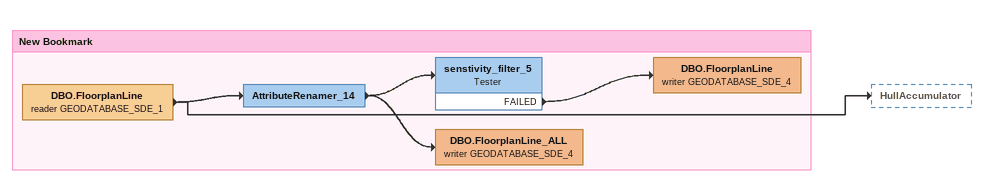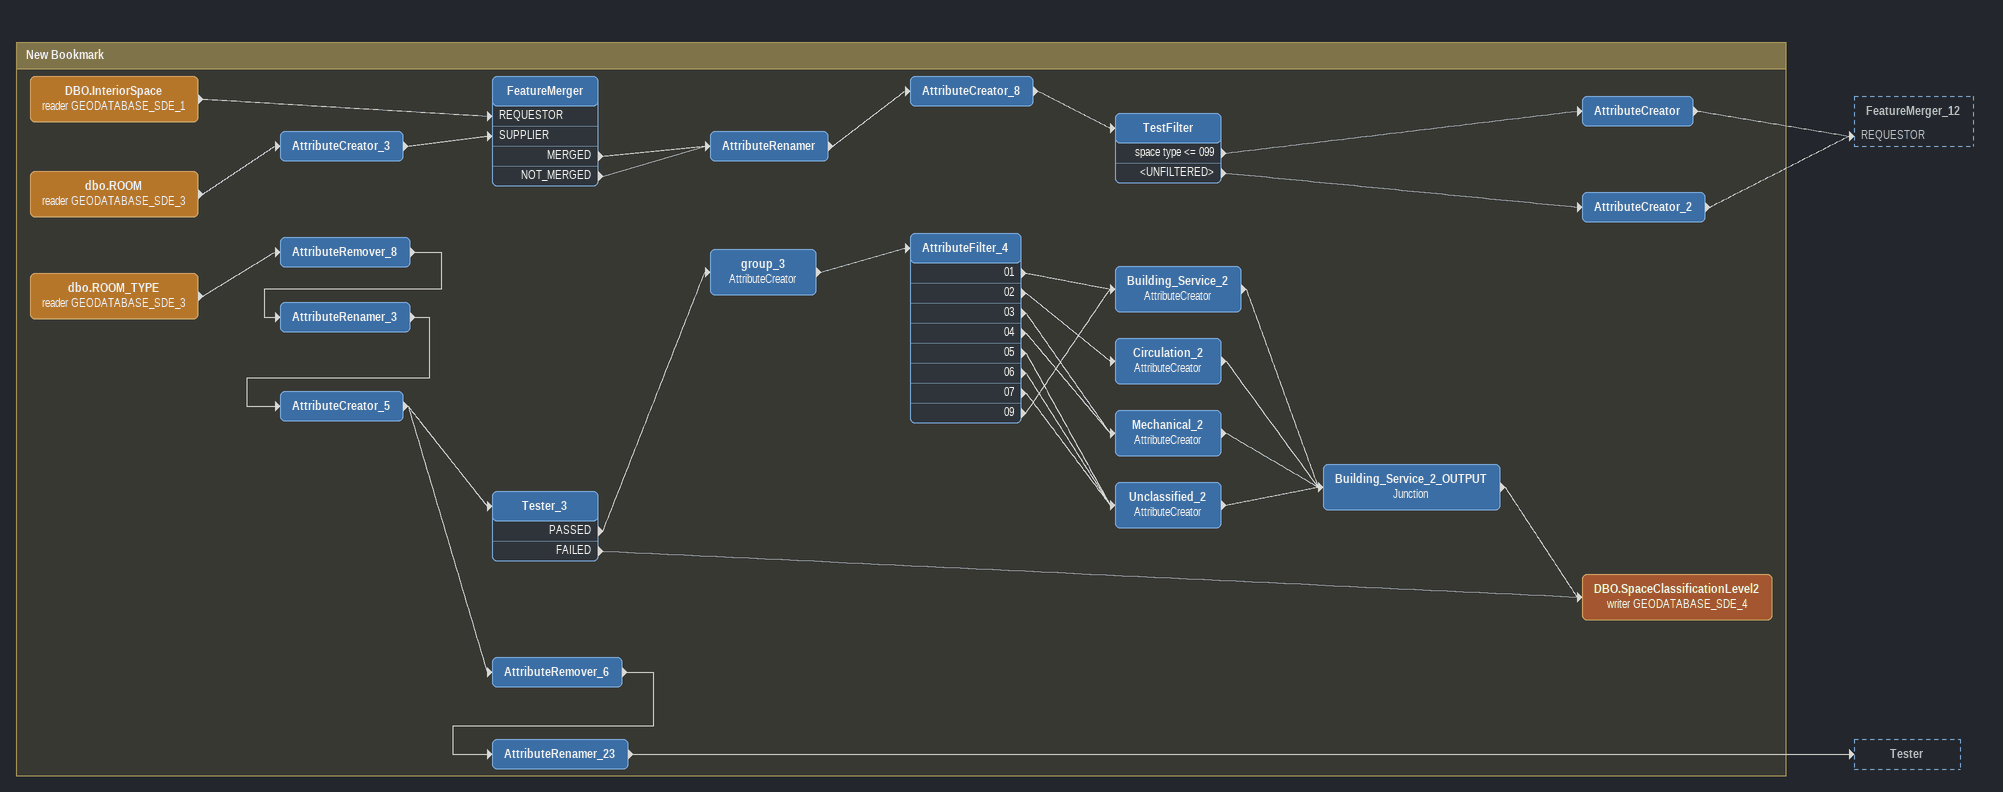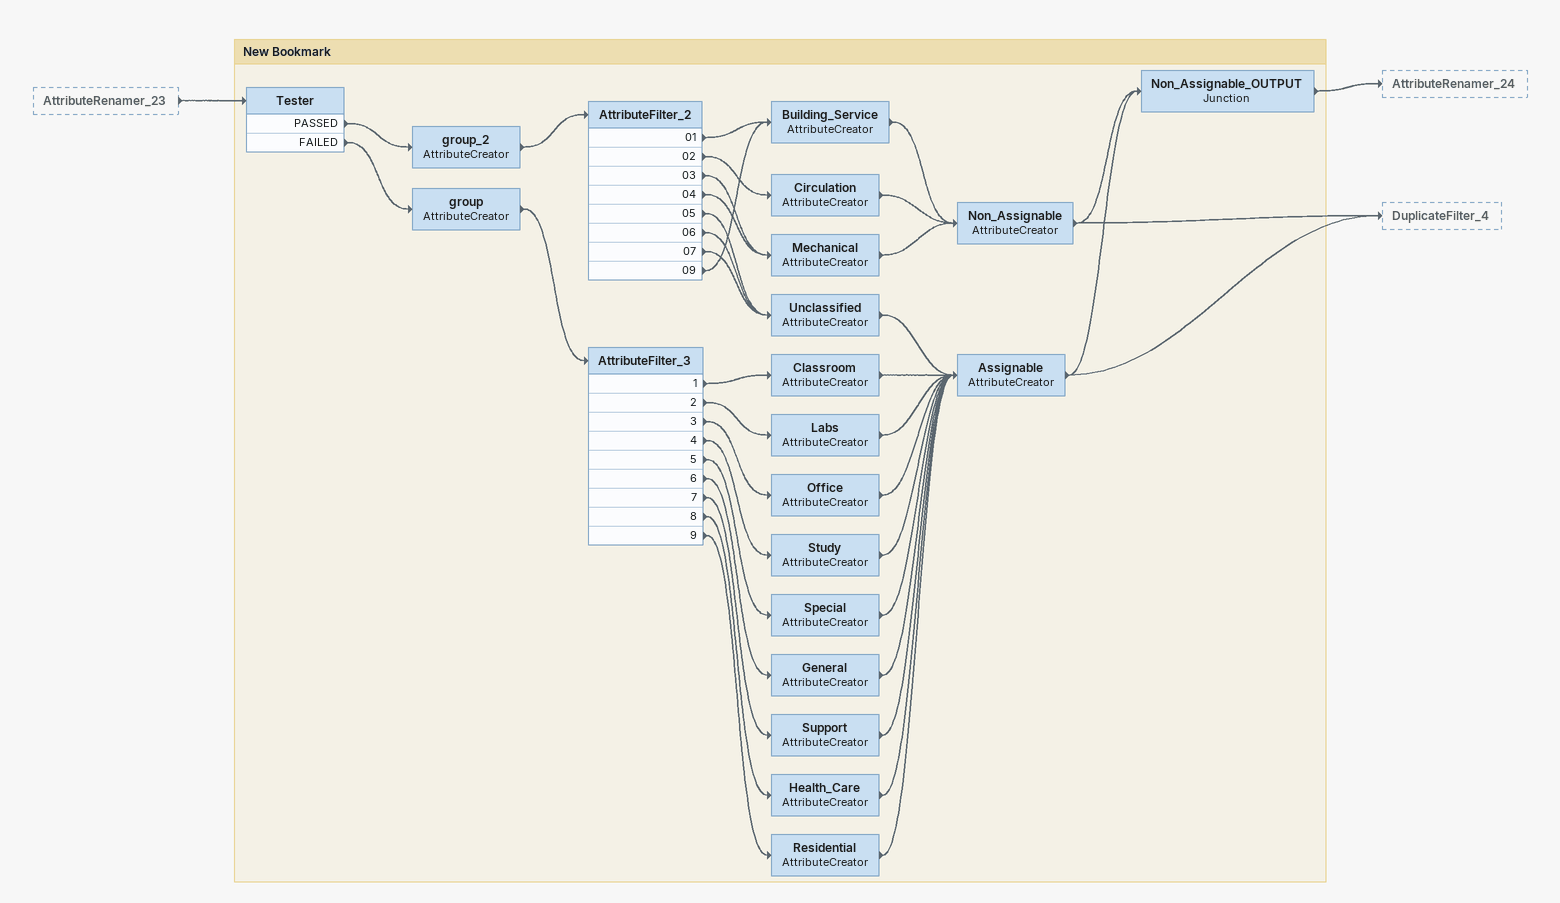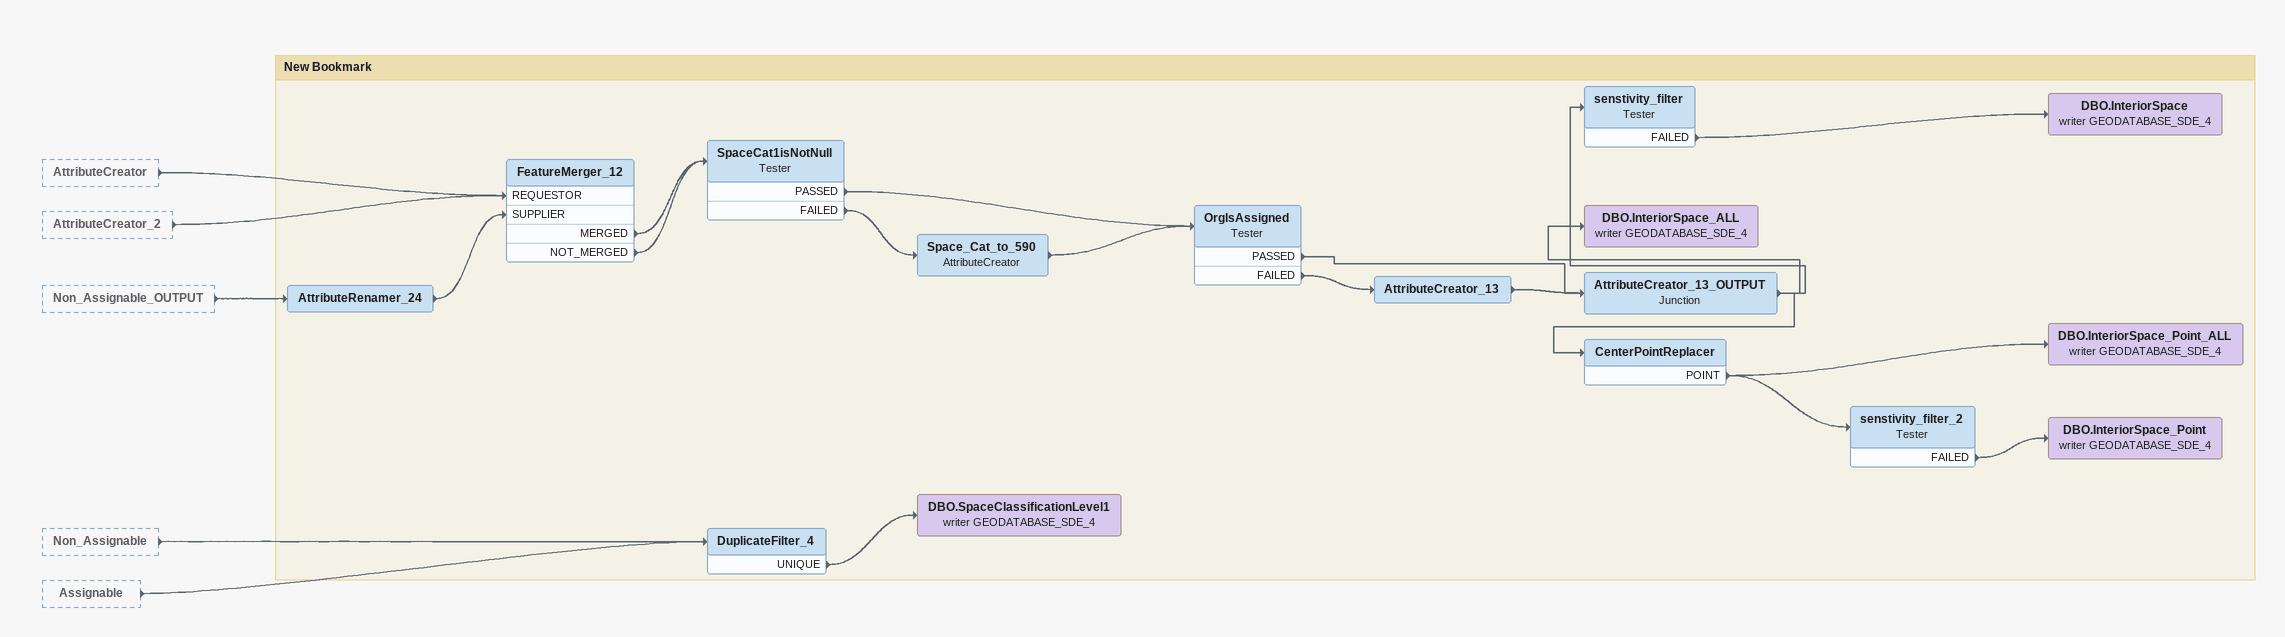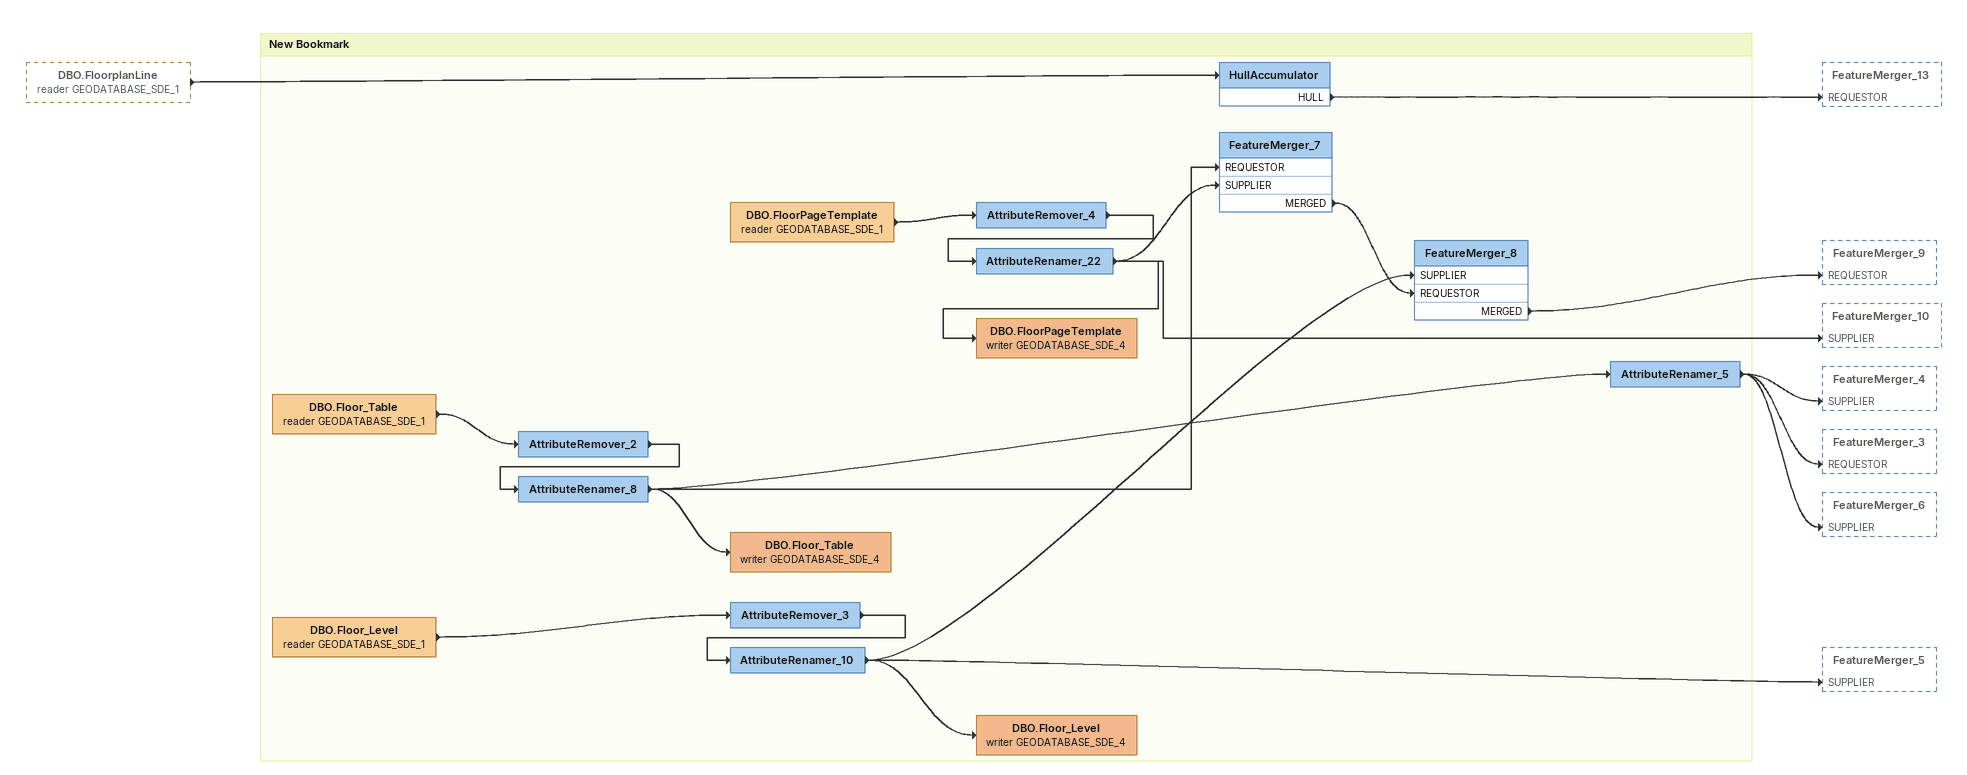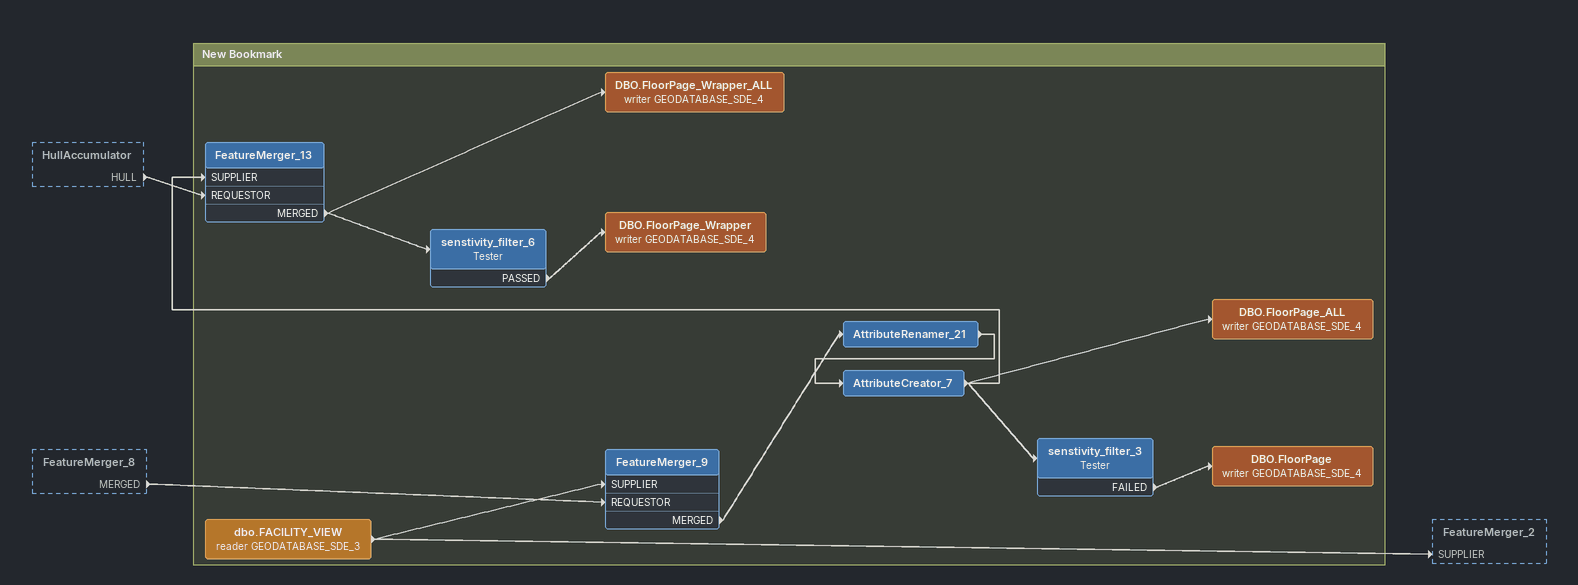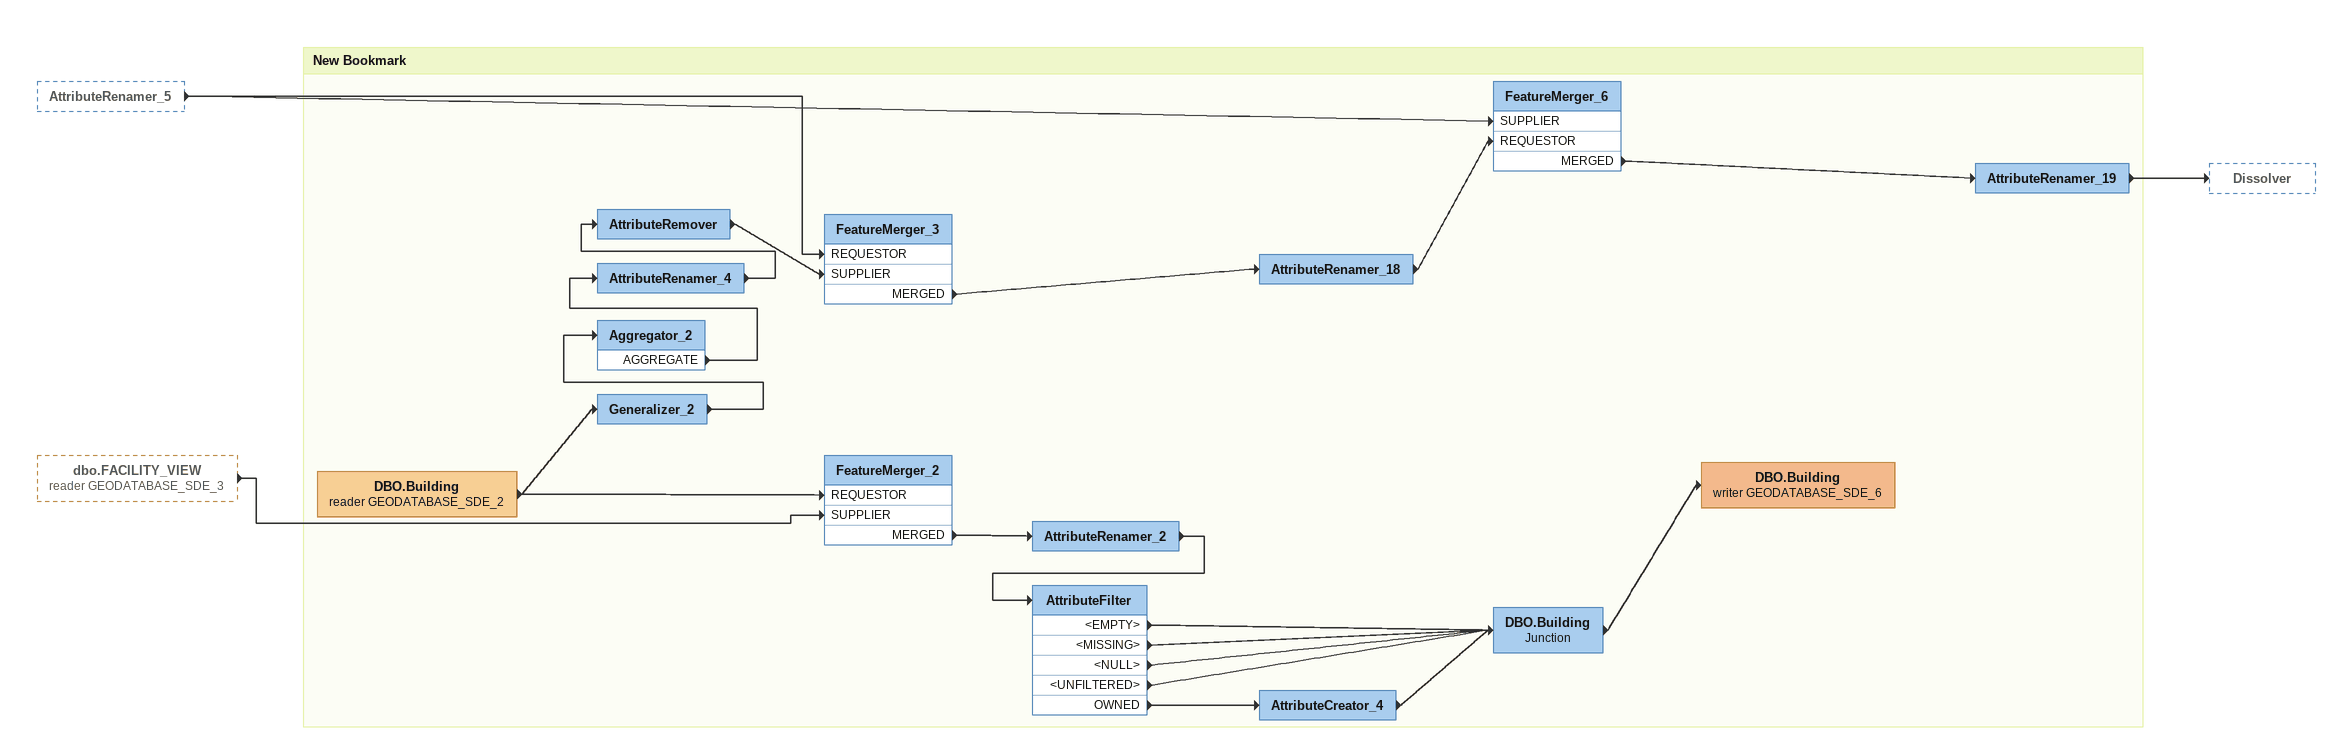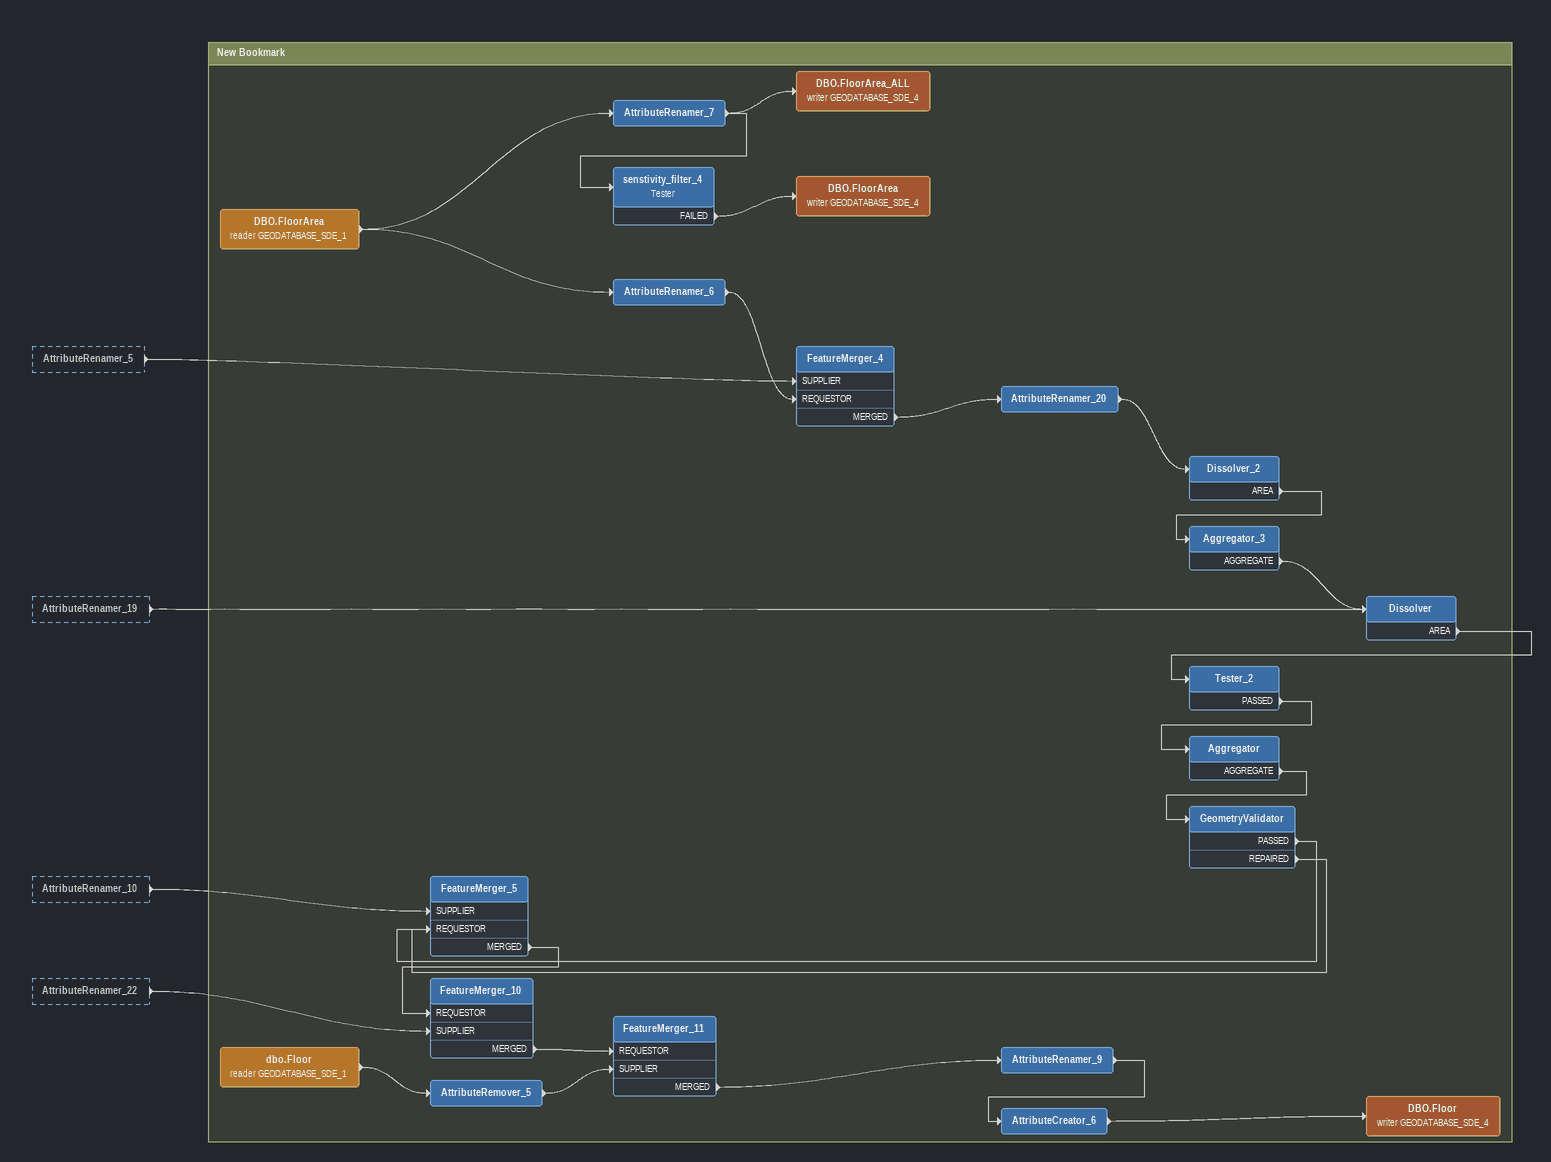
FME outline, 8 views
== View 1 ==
Bookmark: New Bookmark
DBO.FloorplanLine (reader GEODATABASE_SDE_1)
    -> AttributeRenamer_14
    -> HullAccumulator
AttributeRenamer_14
    -> senstivity_filter_5
    -> DBO.FloorplanLine_ALL (writer GEODATABASE_SDE_4)
senstivity_filter_5: Tester
    FAILED -> DBO.FloorplanLine (writer GEODATABASE_SDE_4)
DBO.FloorplanLine (writer GEODATABASE_SDE_4)
DBO.FloorplanLine_ALL (writer GEODATABASE_SDE_4)

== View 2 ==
Bookmark: New Bookmark
DBO.InteriorSpace (reader GEODATABASE_SDE_1)
    -> FeatureMerger [REQUESTOR]
dbo.ROOM (reader GEODATABASE_SDE_3)
    -> AttributeCreator_3
AttributeCreator_3
    -> FeatureMerger [SUPPLIER]
FeatureMerger
    MERGED -> AttributeRenamer
    NOT_MERGED -> AttributeRenamer
AttributeRenamer
    -> AttributeCreator_8
AttributeCreator_8
    -> TestFilter
TestFilter
    space type <= 099 -> AttributeCreator
    <UNFILTERED> -> AttributeCreator_2
AttributeCreator
    -> FeatureMerger_12 [REQUESTOR]
AttributeCreator_2
    -> FeatureMerger_12 [REQUESTOR]
dbo.ROOM_TYPE (reader GEODATABASE_SDE_3)
    -> AttributeRemover_8
AttributeRemover_8
    -> AttributeRenamer_3
AttributeRenamer_3
    -> AttributeCreator_5
AttributeCreator_5
    -> AttributeRemover_6
    -> Tester_3
Tester_3
    PASSED -> group_3
    FAILED -> DBO.SpaceClassificationLevel2 (writer GEODATABASE_SDE_4)
group_3: AttributeCreator
    -> AttributeFilter_4
AttributeFilter_4
    01 -> Building_Service_2
    02 -> Circulation_2
    03 -> Mechanical_2
    04 -> Mechanical_2
    05 -> Unclassified_2
    06 -> Unclassified_2
    07 -> Unclassified_2
    09 -> Building_Service_2
Building_Service_2: AttributeCreator
    -> Building_Service_2_OUTPUT
Circulation_2: AttributeCreator
    -> Building_Service_2_OUTPUT
Mechanical_2: AttributeCreator
    -> Building_Service_2_OUTPUT
Unclassified_2: AttributeCreator
    -> Building_Service_2_OUTPUT
Building_Service_2_OUTPUT: Junction
    -> DBO.SpaceClassificationLevel2 (writer GEODATABASE_SDE_4)
DBO.SpaceClassificationLevel2 (writer GEODATABASE_SDE_4)
AttributeRemover_6
    -> AttributeRenamer_23
AttributeRenamer_23
    -> Tester

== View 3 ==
AttributeRenamer_23 [outside]
    -> Tester

Bookmark: New Bookmark
Tester
    PASSED -> group_2
    FAILED -> group
group_2: AttributeCreator
    -> AttributeFilter_2
AttributeFilter_2
    01 -> Building_Service
    02 -> Circulation
    03 -> Mechanical
    04 -> Mechanical
    05 -> Unclassified
    06 -> Unclassified
    07 -> Unclassified
    09 -> Building_Service
Building_Service: AttributeCreator
    -> Non_Assignable
Circulation: AttributeCreator
    -> Non_Assignable
Mechanical: AttributeCreator
    -> Non_Assignable
Non_Assignable: AttributeCreator
    -> Non_Assignable_OUTPUT
    -> DuplicateFilter_4
Unclassified: AttributeCreator
    -> Assignable
group: AttributeCreator
    -> AttributeFilter_3
AttributeFilter_3
    1 -> Classroom
    2 -> Labs
    3 -> Office
    4 -> Study
    5 -> Special
    6 -> General
    7 -> Support
    8 -> Health_Care
    9 -> Residential
Classroom: AttributeCreator
    -> Assignable
Labs: AttributeCreator
    -> Assignable
Office: AttributeCreator
    -> Assignable
Study: AttributeCreator
    -> Assignable
Special: AttributeCreator
    -> Assignable
General: AttributeCreator
    -> Assignable
Support: AttributeCreator
    -> Assignable
Health_Care: AttributeCreator
    -> Assignable
Residential: AttributeCreator
    -> Assignable
Assignable: AttributeCreator
    -> DuplicateFilter_4
    -> Non_Assignable_OUTPUT
Non_Assignable_OUTPUT: Junction
    -> AttributeRenamer_24

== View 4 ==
AttributeCreator [outside]
    -> FeatureMerger_12 [REQUESTOR]
AttributeCreator_2 [outside]
    -> FeatureMerger_12 [REQUESTOR]
Non_Assignable_OUTPUT [outside]
    -> AttributeRenamer_24
Non_Assignable [outside]
    -> DuplicateFilter_4
Assignable [outside]
    -> DuplicateFilter_4

Bookmark: New Bookmark
AttributeRenamer_24
    -> FeatureMerger_12 [SUPPLIER]
FeatureMerger_12
    MERGED -> SpaceCat1isNotNull
    NOT_MERGED -> SpaceCat1isNotNull
SpaceCat1isNotNull: Tester
    PASSED -> OrgIsAssigned
    FAILED -> Space_Cat_to_590
Space_Cat_to_590: AttributeCreator
    -> OrgIsAssigned
OrgIsAssigned: Tester
    PASSED -> AttributeCreator_13_OUTPUT
    FAILED -> AttributeCreator_13
AttributeCreator_13
    -> AttributeCreator_13_OUTPUT
AttributeCreator_13_OUTPUT: Junction
    -> CenterPointReplacer
    -> DBO.InteriorSpace_ALL (writer GEODATABASE_SDE_4)
    -> senstivity_filter
senstivity_filter: Tester
    FAILED -> DBO.InteriorSpace (writer GEODATABASE_SDE_4)
DBO.InteriorSpace (writer GEODATABASE_SDE_4)
DBO.InteriorSpace_ALL (writer GEODATABASE_SDE_4)
CenterPointReplacer
    POINT -> senstivity_filter_2
    POINT -> DBO.InteriorSpace_Point_ALL (writer GEODATABASE_SDE_4)
DBO.InteriorSpace_Point_ALL (writer GEODATABASE_SDE_4)
senstivity_filter_2: Tester
    FAILED -> DBO.InteriorSpace_Point (writer GEODATABASE_SDE_4)
DBO.InteriorSpace_Point (writer GEODATABASE_SDE_4)
DuplicateFilter_4
    UNIQUE -> DBO.SpaceClassificationLevel1 (writer GEODATABASE_SDE_4)
DBO.SpaceClassificationLevel1 (writer GEODATABASE_SDE_4)

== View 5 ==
DBO.FloorplanLine (reader GEODATABASE_SDE_1) [outside]
    -> HullAccumulator

Bookmark: New Bookmark
HullAccumulator
    HULL -> FeatureMerger_13 [REQUESTOR]
DBO.Floor_Table (reader GEODATABASE_SDE_1)
    -> AttributeRemover_2
AttributeRemover_2
    -> AttributeRenamer_8
AttributeRenamer_8
    -> DBO.Floor_Table (writer GEODATABASE_SDE_4)
    -> AttributeRenamer_5
    -> FeatureMerger_7 [REQUESTOR]
AttributeRenamer_5
    -> FeatureMerger_4 [SUPPLIER]
    -> FeatureMerger_3 [REQUESTOR]
    -> FeatureMerger_6 [SUPPLIER]
DBO.Floor_Table (writer GEODATABASE_SDE_4)
DBO.Floor_Level (reader GEODATABASE_SDE_1)
    -> AttributeRemover_3
AttributeRemover_3
    -> AttributeRenamer_10
AttributeRenamer_10
    -> DBO.Floor_Level (writer GEODATABASE_SDE_4)
    -> FeatureMerger_5 [SUPPLIER]
    -> FeatureMerger_8 [SUPPLIER]
DBO.Floor_Level (writer GEODATABASE_SDE_4)
DBO.FloorPageTemplate (reader GEODATABASE_SDE_1)
    -> AttributeRemover_4
AttributeRemover_4
    -> AttributeRenamer_22
AttributeRenamer_22
    -> FeatureMerger_7 [SUPPLIER]
    -> DBO.FloorPageTemplate (writer GEODATABASE_SDE_4)
    -> FeatureMerger_10 [SUPPLIER]
FeatureMerger_7
    MERGED -> FeatureMerger_8 [REQUESTOR]
FeatureMerger_8
    MERGED -> FeatureMerger_9 [REQUESTOR]
DBO.FloorPageTemplate (writer GEODATABASE_SDE_4)

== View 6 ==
HullAccumulator [outside]
    HULL -> FeatureMerger_13 [REQUESTOR]
FeatureMerger_8 [outside]
    MERGED -> FeatureMerger_9 [REQUESTOR]

Bookmark: New Bookmark
dbo.FACILITY_VIEW (reader GEODATABASE_SDE_3)
    -> FeatureMerger_2 [SUPPLIER]
    -> FeatureMerger_9 [SUPPLIER]
FeatureMerger_9
    MERGED -> AttributeRenamer_21
AttributeRenamer_21
    -> AttributeCreator_7
AttributeCreator_7
    -> senstivity_filter_3
    -> DBO.FloorPage_ALL (writer GEODATABASE_SDE_4)
    -> FeatureMerger_13 [SUPPLIER]
FeatureMerger_13
    MERGED -> senstivity_filter_6
    MERGED -> DBO.FloorPage_Wrapper_ALL (writer GEODATABASE_SDE_4)
DBO.FloorPage_Wrapper_ALL (writer GEODATABASE_SDE_4)
senstivity_filter_6: Tester
    PASSED -> DBO.FloorPage_Wrapper (writer GEODATABASE_SDE_4)
DBO.FloorPage_Wrapper (writer GEODATABASE_SDE_4)
DBO.FloorPage_ALL (writer GEODATABASE_SDE_4)
senstivity_filter_3: Tester
    FAILED -> DBO.FloorPage (writer GEODATABASE_SDE_4)
DBO.FloorPage (writer GEODATABASE_SDE_4)

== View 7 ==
AttributeRenamer_5 [outside]
    -> FeatureMerger_3 [REQUESTOR]
    -> FeatureMerger_6 [SUPPLIER]
dbo.FACILITY_VIEW (reader GEODATABASE_SDE_3) [outside]
    -> FeatureMerger_2 [SUPPLIER]

Bookmark: New Bookmark
DBO.Building (reader GEODATABASE_SDE_2)
    -> FeatureMerger_2 [REQUESTOR]
    -> Generalizer_2
Generalizer_2
    -> Aggregator_2
Aggregator_2
    AGGREGATE -> AttributeRenamer_4
AttributeRenamer_4
    -> AttributeRemover
AttributeRemover
    -> FeatureMerger_3 [SUPPLIER]
FeatureMerger_3
    MERGED -> AttributeRenamer_18
AttributeRenamer_18
    -> FeatureMerger_6 [REQUESTOR]
FeatureMerger_6
    MERGED -> AttributeRenamer_19
AttributeRenamer_19
    -> Dissolver
FeatureMerger_2
    MERGED -> AttributeRenamer_2
AttributeRenamer_2
    -> AttributeFilter
AttributeFilter
    <EMPTY> -> DBO.Building
    <MISSING> -> DBO.Building
    <NULL> -> DBO.Building
    <UNFILTERED> -> DBO.Building
    OWNED -> AttributeCreator_4
AttributeCreator_4
    -> DBO.Building
DBO.Building: Junction
    -> DBO.Building (writer GEODATABASE_SDE_6)
DBO.Building (writer GEODATABASE_SDE_6)

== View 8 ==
AttributeRenamer_5 [outside]
    -> FeatureMerger_4 [SUPPLIER]
AttributeRenamer_19 [outside]
    -> Dissolver
AttributeRenamer_10 [outside]
    -> FeatureMerger_5 [SUPPLIER]
AttributeRenamer_22 [outside]
    -> FeatureMerger_10 [SUPPLIER]

Bookmark: New Bookmark
DBO.FloorArea (reader GEODATABASE_SDE_1)
    -> AttributeRenamer_7
    -> AttributeRenamer_6
AttributeRenamer_7
    -> senstivity_filter_4
    -> DBO.FloorArea_ALL (writer GEODATABASE_SDE_4)
DBO.FloorArea_ALL (writer GEODATABASE_SDE_4)
senstivity_filter_4: Tester
    FAILED -> DBO.FloorArea (writer GEODATABASE_SDE_4)
DBO.FloorArea (writer GEODATABASE_SDE_4)
AttributeRenamer_6
    -> FeatureMerger_4 [REQUESTOR]
FeatureMerger_4
    MERGED -> AttributeRenamer_20
AttributeRenamer_20
    -> Dissolver_2
Dissolver_2
    AREA -> Aggregator_3
Aggregator_3
    AGGREGATE -> Dissolver
Dissolver
    AREA -> Tester_2
Tester_2
    PASSED -> Aggregator
Aggregator
    AGGREGATE -> GeometryValidator
GeometryValidator
    PASSED -> FeatureMerger_5 [REQUESTOR]
    REPAIRED -> FeatureMerger_5 [REQUESTOR]
FeatureMerger_5
    MERGED -> FeatureMerger_10 [REQUESTOR]
FeatureMerger_10
    MERGED -> FeatureMerger_11 [REQUESTOR]
dbo.Floor (reader GEODATABASE_SDE_1)
    -> AttributeRemover_5
AttributeRemover_5
    -> FeatureMerger_11 [SUPPLIER]
FeatureMerger_11
    MERGED -> AttributeRenamer_9
AttributeRenamer_9
    -> AttributeCreator_6
AttributeCreator_6
    -> DBO.Floor (writer GEODATABASE_SDE_4)
DBO.Floor (writer GEODATABASE_SDE_4)
